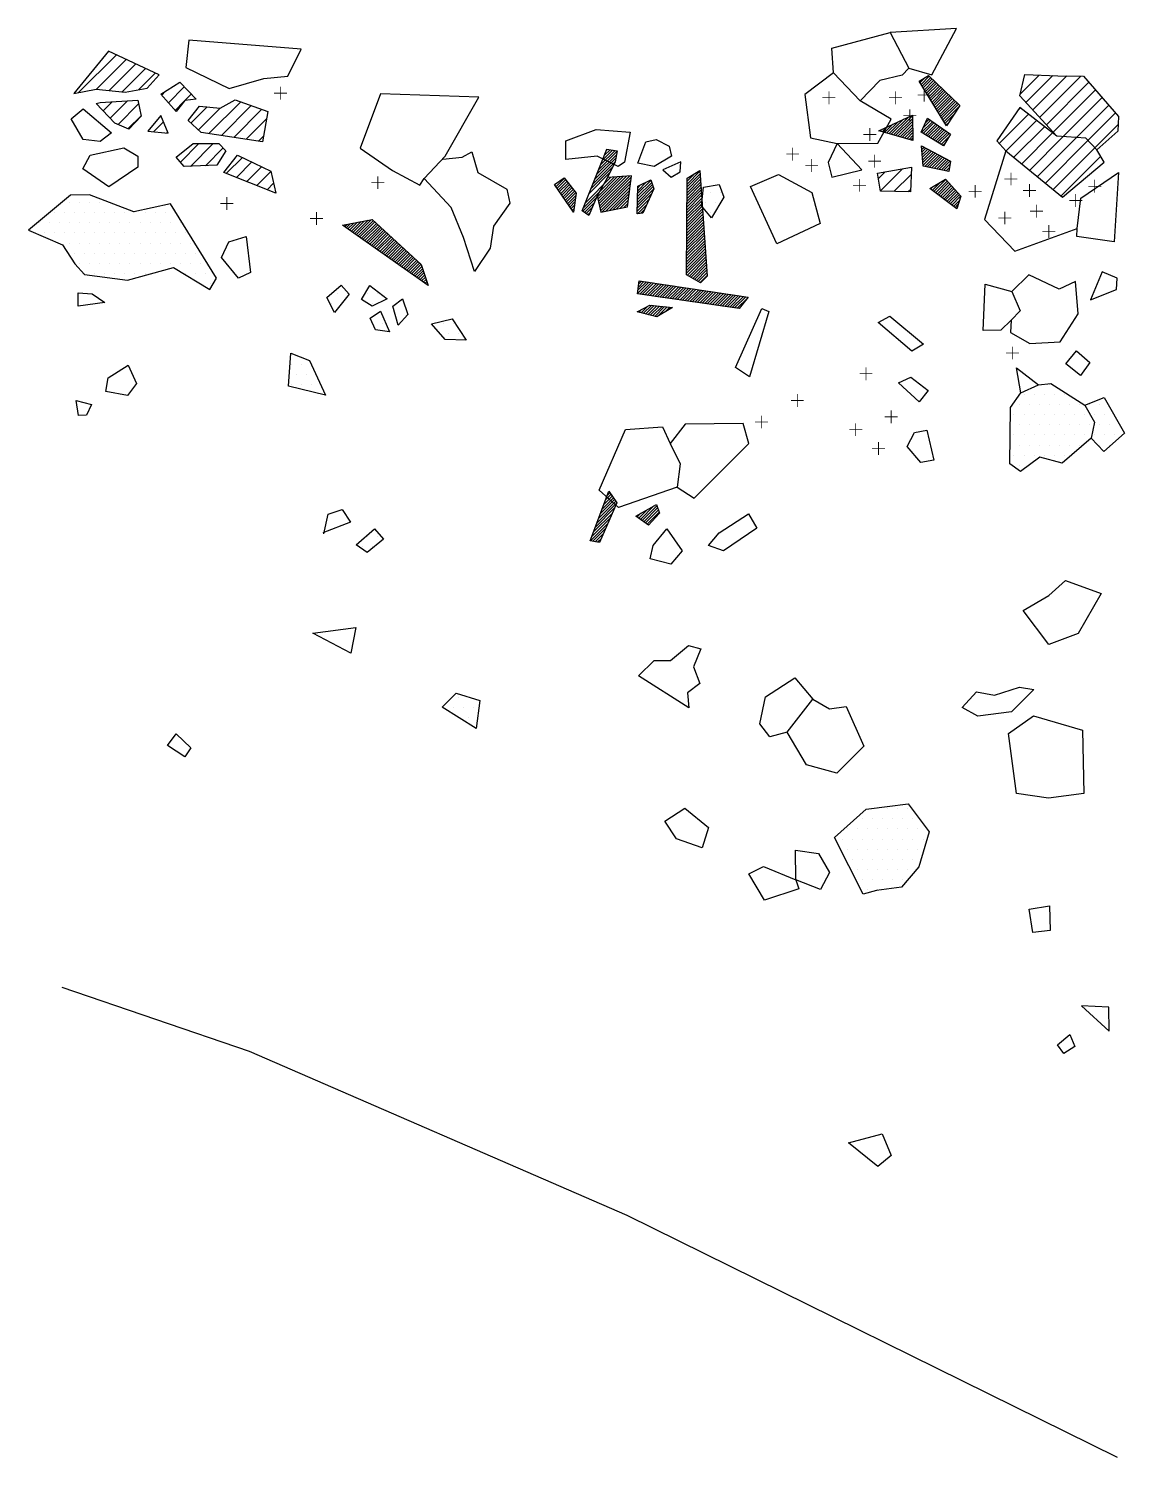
# Model space of a CAD drawing. Header units: metres. Extents: x -3.35 to -1.99, y -18.68 to -16.91.
import ezdxf

# ---------------------------------------------------------------- set-up
doc = ezdxf.new("R2010")
doc.units = ezdxf.units.M
doc.header["$LTSCALE"] = 25
doc.header["$MEASUREMENT"] = 0
doc.layers.get('0').update_dxf_attribs({"linetype": 'CONTINUOUS'})
for name, color, linetype in [('BEFUND', 1, 'CONTINUOUS'), ('FEUER', 1, 'CONTINUOUS'), ('KNOCHEN', 2, 'CONTINUOUS'), ('KNOCHENSCHRAFF', 2, 'CONTINUOUS'), ('STEINE', 4, 'CONTINUOUS'), ('STEINESCHRAFF', 4, 'CONTINUOUS')]:
    doc.layers.add(name, color=color, linetype=linetype)

# ---------------------------------------------------------------- blocks, each defined once
blk = doc.blocks.new('*X1')
at = {"color": 0}
for p, q in [((-224.76, -1697.66), (-224.13, -1697.03)), ((-224.62, -1697.88), (-223.6, -1696.86)), ((-224.48, -1698.1), (-223.42, -1697.03)), ((-224.35, -1698.31), (-223.24, -1697.2)), ((-224.21, -1698.53), (-223.06, -1697.38)), ((-224.08, -1698.75), (-222.88, -1697.55)), ((-223.94, -1698.97), (-222.7, -1697.72)), ((-223.81, -1699.18), (-222.52, -1697.9)), ((-223.67, -1699.4), (-222.34, -1698.07)), ((-223.54, -1699.62), (-222.16, -1698.24)), ((-223.4, -1699.84), (-221.98, -1698.42)), ((-223.26, -1700.06), (-221.8, -1698.59)), ((-223.13, -1700.27), (-221.62, -1698.76)), ((-222.99, -1700.49), (-221.43, -1698.93)), ((-222.86, -1700.71), (-221.25, -1699.11)), ((-222.72, -1700.93), (-221.07, -1699.28)), ((-222.59, -1701.15), (-220.89, -1699.45)), ((-222.45, -1701.36), (-220.71, -1699.63)), ((-222.31, -1701.58), (-220.53, -1699.8)), ((-222.18, -1701.8), (-220.35, -1699.97)), ((-222.04, -1702.02), (-220.17, -1700.15)), ((-221.91, -1702.24), (-219.99, -1700.32)), ((-221.77, -1702.45), (-219.87, -1700.55)), ((-228.86, -1703.88), (-227.47, -1702.49)), ((-228.58, -1703.96), (-226.81, -1702.18)), ((-228.31, -1704.04), (-226.14, -1701.88)), ((-228.03, -1704.12), (-225.67, -1701.76)), ((-227.76, -1704.2), (-225.67, -1702.11)), ((-227.48, -1704.28), (-225.66, -1702.45)), ((-224.56, -1703.82), (-223.22, -1702.49)), ((-224.38, -1703.3), (-223.43, -1702.35)), ((-224.11, -1702.67), (-223.64, -1702.2)), ((-221.64, -1702.67), (-220.53, -1701.56)), ((-221.5, -1702.89), (-221.19, -1702.58)), ((-229.68, -1703.65), (-229.45, -1703.41)), ((-229.41, -1703.72), (-228.79, -1703.11)), ((-229.13, -1703.8), (-228.13, -1702.8)), ((-227.21, -1704.36), (-225.65, -1702.8)), ((-226.94, -1704.43), (-225.65, -1703.15)), ((-226.66, -1704.51), (-225.64, -1703.5)), ((-226.39, -1704.59), (-225.64, -1703.84)), ((-226.11, -1704.67), (-225.63, -1704.19)), ((-224.34, -1703.96), (-223.02, -1702.64)), ((-224.12, -1704.09), (-222.81, -1702.78)), ((-223.9, -1704.22), (-222.6, -1702.93)), ((-223.68, -1704.36), (-222.39, -1703.07)), ((-223.46, -1704.49), (-222.18, -1703.22)), ((-223.24, -1704.63), (-221.97, -1703.36)), ((-223.02, -1704.76), (-221.76, -1703.51)), ((-222.8, -1704.89), (-221.55, -1703.65)), ((-222.58, -1705.03), (-221.35, -1703.8)), ((-222.36, -1705.16), (-221.14, -1703.94)), ((-222.14, -1705.3), (-221.14, -1704.3)), ((-264.26, -1707.82), (-262.48, -1706.04)), ((-264.02, -1707.23), (-262.79, -1705.99)), ((-263.79, -1706.64), (-263.09, -1705.95)), ((-263.55, -1706.05), (-263.4, -1705.9)), ((-225.84, -1704.75), (-225.62, -1704.54)), ((-224.54, -1705.58), (-224.48, -1705.51)), ((-224.51, -1705.9), (-224.25, -1705.63)), ((-224.49, -1706.23), (-224.01, -1705.76)), ((-224.46, -1706.56), (-223.78, -1705.88)), ((-224.43, -1706.88), (-223.55, -1706)), ((-221.92, -1705.43), (-221.68, -1705.19)), ((-265.19, -1710.17), (-262.46, -1707.44)), ((-264.96, -1709.58), (-262.38, -1707)), ((-264.73, -1708.99), (-262.3, -1706.57)), ((-264.49, -1708.4), (-262.22, -1706.14)), ((-224.41, -1707.21), (-223.32, -1706.12)), ((-224.38, -1707.53), (-223.09, -1706.24)), ((-224.35, -1707.86), (-222.86, -1706.37)), ((-224.15, -1708.01), (-222.62, -1706.49)), ((-223.85, -1708.07), (-222.39, -1706.61)), ((-223.56, -1708.13), (-222.16, -1706.73)), ((-223.27, -1708.19), (-221.93, -1706.85)), ((-222.97, -1708.25), (-221.7, -1706.98)), ((-222.68, -1708.31), (-221.47, -1707.1)), ((-222.39, -1708.37), (-221.23, -1707.22)), ((-222.1, -1708.44), (-221, -1707.34)), ((-221.8, -1708.5), (-221.04, -1707.74)), ((-269.78, -1710.51), (-268.75, -1709.48)), ((-266.36, -1713.1), (-262.6, -1709.34)), ((-266.13, -1712.52), (-262.98, -1709.36)), ((-265.66, -1711.34), (-263.15, -1708.83)), ((-265.43, -1710.75), (-262.8, -1708.12)), ((-264.67, -1711.77), (-262.22, -1709.31)), ((-264.61, -1712.05), (-261.84, -1709.29)), ((-264.54, -1712.34), (-261.46, -1709.26)), ((-264.48, -1712.63), (-261.08, -1709.23)), ((-264.41, -1712.92), (-260.7, -1709.21)), ((-264.35, -1713.21), (-260.44, -1709.31)), ((-263.52, -1709.56), (-263.36, -1709.39)), ((-253.57, -1710.91), (-251.93, -1709.28)), ((-253.57, -1711.27), (-251.91, -1709.61)), ((-253.56, -1710.2), (-251.97, -1708.61)), ((-253.56, -1709.85), (-252.62, -1708.91)), ((-253.56, -1710.56), (-251.95, -1708.94)), ((-253.56, -1709.49), (-253.54, -1709.47)), ((-223.03, -1711.14), (-221.54, -1709.65)), ((-221.51, -1708.56), (-221.11, -1708.16)), ((-221.22, -1708.62), (-221.18, -1708.58)), ((-269.92, -1710.3), (-269.77, -1710.15)), ((-269.64, -1710.72), (-268.6, -1709.68)), ((-269.49, -1710.93), (-268.44, -1709.88)), ((-269.35, -1711.14), (-268.29, -1710.08)), ((-269.2, -1711.35), (-268.13, -1710.27)), ((-269.06, -1711.56), (-267.97, -1710.47)), ((-268.91, -1711.77), (-267.82, -1710.67)), ((-268.77, -1711.98), (-267.66, -1710.87)), ((-268.63, -1712.19), (-267.51, -1711.07)), ((-268.48, -1712.39), (-267.35, -1711.26)), ((-264.28, -1713.5), (-260.5, -1709.71)), ((-264.07, -1713.64), (-260.55, -1710.12)), ((-263.63, -1713.55), (-260.61, -1710.53)), ((-263.18, -1713.46), (-260.66, -1710.94)), ((-262.74, -1713.37), (-260.71, -1711.34)), ((-259.74, -1713.2), (-257.95, -1711.41)), ((-259.73, -1712.84), (-257.69, -1710.79)), ((-259.72, -1712.47), (-257.77, -1710.52)), ((-259.71, -1712.11), (-257.86, -1710.25)), ((-259.7, -1711.74), (-257.94, -1709.99)), ((-259.69, -1711.38), (-258.03, -1709.72)), ((-259.68, -1711.02), (-258.64, -1709.98)), ((-259.67, -1710.65), (-259.31, -1710.29)), ((-253.58, -1712.34), (-251.84, -1710.6)), ((-253.58, -1712.69), (-251.82, -1710.93)), ((-253.58, -1713.05), (-251.79, -1711.26)), ((-253.57, -1711.63), (-251.88, -1709.94)), ((-253.57, -1711.98), (-251.86, -1710.27)), ((-223.43, -1710.83), (-223.12, -1710.52)), ((-223.23, -1710.99), (-222.22, -1709.98)), ((-222.83, -1711.29), (-221.37, -1709.83)), ((-222.63, -1711.44), (-221.21, -1710.02)), ((-222.43, -1711.59), (-221.04, -1710.2)), ((-222.22, -1711.74), (-220.87, -1710.39)), ((-222.02, -1711.9), (-220.7, -1710.58)), ((-221.82, -1712.05), (-220.53, -1710.76)), ((-221.62, -1712.2), (-220.37, -1710.95)), ((-221.42, -1712.35), (-220.2, -1711.13)), ((-221.21, -1712.5), (-220.03, -1711.32)), ((-268.34, -1712.6), (-267.33, -1711.6)), ((-268.19, -1712.81), (-267.38, -1712)), ((-268.05, -1713.02), (-267.44, -1712.41)), ((-267.91, -1713.23), (-267.49, -1712.81)), ((-266.47, -1713.56), (-264.81, -1711.91)), ((-266.26, -1713.71), (-265.06, -1712.51)), ((-266.05, -1713.85), (-265.32, -1713.12)), ((-262.3, -1713.28), (-260.77, -1711.75)), ((-261.86, -1713.19), (-260.82, -1712.16)), ((-261.41, -1713.1), (-260.87, -1712.56)), ((-260.97, -1713.01), (-260.93, -1712.97)), ((-259.75, -1713.56), (-258.25, -1712.06)), ((-259.7, -1713.87), (-258.54, -1712.71)), ((-253.59, -1713.76), (-251.75, -1711.93)), ((-253.59, -1714.12), (-251.73, -1712.26)), ((-253.59, -1714.48), (-251.71, -1712.59)), ((-253.59, -1714.83), (-251.68, -1712.92)), ((-253.58, -1713.41), (-251.77, -1711.59)), ((-221.01, -1712.65), (-219.86, -1711.5)), ((-220.81, -1712.81), (-219.72, -1711.71)), ((-220.61, -1712.96), (-219.88, -1712.23)), ((-220.41, -1713.11), (-220.05, -1712.75)), ((-295.33, -1715.91), (-294.35, -1714.93)), ((-295.12, -1716.05), (-293.91, -1714.85)), ((-294.92, -1716.2), (-293.47, -1714.76)), ((-294.71, -1716.35), (-293.04, -1714.67)), ((-294.5, -1716.49), (-292.6, -1714.59)), ((-294.29, -1716.64), (-292.38, -1714.72)), ((-294.09, -1716.79), (-292.19, -1714.89)), ((-267.76, -1713.44), (-267.54, -1713.22)), ((-267.62, -1713.65), (-267.59, -1713.63)), ((-265.84, -1714), (-265.57, -1713.72)), ((-259.32, -1713.84), (-258.84, -1713.36)), ((-253.61, -1716.26), (-251.59, -1714.24)), ((-253.61, -1716.61), (-251.57, -1714.57)), ((-253.61, -1716.97), (-251.55, -1714.91)), ((-253.6, -1715.19), (-251.66, -1713.25)), ((-253.6, -1715.54), (-251.64, -1713.58)), ((-253.6, -1715.9), (-251.62, -1713.91)), ((-296.16, -1715.32), (-296.11, -1715.28)), ((-295.95, -1715.47), (-295.67, -1715.19)), ((-295.75, -1715.62), (-295.23, -1715.1)), ((-295.54, -1715.76), (-294.79, -1715.02)), ((-293.88, -1716.93), (-292.01, -1715.06)), ((-293.67, -1717.08), (-291.83, -1715.23)), ((-293.46, -1717.22), (-291.64, -1715.4)), ((-293.26, -1717.37), (-291.46, -1715.57)), ((-293.05, -1717.52), (-291.28, -1715.74)), ((-292.84, -1717.66), (-291.09, -1715.91)), ((-292.63, -1717.81), (-290.91, -1716.08)), ((-292.43, -1717.95), (-290.72, -1716.25)), ((-292.22, -1718.1), (-290.54, -1716.42)), ((-292.01, -1718.25), (-290.36, -1716.59)), ((-253.62, -1717.68), (-251.5, -1715.57)), ((-253.62, -1718.04), (-251.48, -1715.9)), ((-253.62, -1718.39), (-251.46, -1716.23)), ((-253.62, -1718.75), (-251.44, -1716.56)), ((-253.61, -1717.32), (-251.53, -1715.24)), ((-291.81, -1718.39), (-290.17, -1716.76)), ((-291.6, -1718.54), (-289.99, -1716.93)), ((-291.39, -1718.69), (-289.8, -1717.1)), ((-291.18, -1718.83), (-289.62, -1717.27)), ((-290.98, -1718.98), (-289.44, -1717.44)), ((-290.77, -1719.12), (-289.25, -1717.61)), ((-290.56, -1719.27), (-289.07, -1717.78)), ((-290.35, -1719.42), (-288.88, -1717.95)), ((-290.15, -1719.56), (-288.7, -1718.12)), ((-289.94, -1719.71), (-288.52, -1718.29)), ((-289.73, -1719.85), (-288.33, -1718.46)), ((-253.64, -1720.53), (-251.33, -1718.22)), ((-253.63, -1719.1), (-251.41, -1716.89)), ((-253.63, -1719.46), (-251.39, -1717.22)), ((-253.63, -1719.82), (-251.37, -1717.56)), ((-253.63, -1720.17), (-251.35, -1717.89)), ((-289.52, -1720), (-288.15, -1718.62)), ((-289.32, -1720.15), (-287.96, -1718.79)), ((-289.11, -1720.29), (-287.78, -1718.96)), ((-288.9, -1720.44), (-287.6, -1719.13)), ((-288.69, -1720.59), (-287.41, -1719.3)), ((-288.49, -1720.73), (-287.23, -1719.47)), ((-288.28, -1720.88), (-287.04, -1719.64)), ((-288.07, -1721.02), (-286.86, -1719.81)), ((-287.86, -1721.17), (-286.68, -1719.98)), ((-287.66, -1721.32), (-286.49, -1720.15)), ((-253.64, -1720.88), (-251.3, -1718.55)), ((-253.64, -1721.24), (-251.28, -1718.88)), ((-253.55, -1721.5), (-251.26, -1719.21)), ((-253.32, -1721.63), (-251.24, -1719.54)), ((-253.09, -1721.75), (-251.21, -1719.87)), ((-252.86, -1721.88), (-251.19, -1720.21)), ((-287.45, -1721.46), (-286.39, -1720.41)), ((-287.24, -1721.61), (-286.31, -1720.67)), ((-287.03, -1721.75), (-286.22, -1720.94)), ((-286.83, -1721.9), (-286.13, -1721.2)), ((-286.62, -1722.05), (-286.04, -1721.47)), ((-286.41, -1722.19), (-285.95, -1721.73)), ((-286.21, -1722.34), (-285.86, -1722)), ((-252.64, -1722.01), (-251.17, -1720.54)), ((-252.41, -1722.13), (-251.15, -1720.87)), ((-252.18, -1722.26), (-251.12, -1721.2)), ((-251.96, -1722.38), (-251.1, -1721.53)), ((-286, -1722.49), (-285.77, -1722.26)), ((-285.79, -1722.63), (-285.68, -1722.53)), ((-259.69, -1723.76), (-258.28, -1722.35)), ((-259.64, -1723.35), (-258.59, -1722.3)), ((-259.59, -1722.95), (-258.9, -1722.26)), ((-259.54, -1722.55), (-259.21, -1722.21)), ((-259.42, -1723.84), (-257.98, -1722.39)), ((-259.11, -1723.88), (-257.67, -1722.44)), ((-258.8, -1723.92), (-257.36, -1722.49)), ((-258.49, -1723.97), (-257.05, -1722.53)), ((-258.18, -1724.01), (-256.74, -1722.58)), ((-257.87, -1724.06), (-256.44, -1722.62)), ((-257.56, -1724.1), (-256.13, -1722.67)), ((-257.25, -1724.15), (-255.82, -1722.72)), ((-256.95, -1724.19), (-255.51, -1722.76)), ((-256.64, -1724.24), (-255.21, -1722.81)), ((-256.33, -1724.28), (-254.9, -1722.85)), ((-256.02, -1724.33), (-254.59, -1722.9)), ((-255.71, -1724.37), (-254.28, -1722.95)), ((-255.4, -1724.42), (-253.98, -1722.99)), ((-255.09, -1724.46), (-253.67, -1723.04)), ((-254.78, -1724.5), (-253.36, -1723.08)), ((-254.47, -1724.55), (-253.05, -1723.13)), ((-254.16, -1724.59), (-252.75, -1723.18)), ((-253.86, -1724.64), (-252.44, -1723.22)), ((-253.55, -1724.68), (-252.13, -1723.27)), ((-253.24, -1724.73), (-251.82, -1723.31)), ((-252.93, -1724.77), (-251.52, -1723.36)), ((-252.62, -1724.82), (-251.21, -1723.41)), ((-252.31, -1724.86), (-250.9, -1723.45)), ((-252, -1724.91), (-250.59, -1723.5)), ((-251.69, -1724.95), (-250.29, -1723.54)), ((-251.38, -1724.99), (-249.98, -1723.59)), ((-251.08, -1725.04), (-249.67, -1723.64)), ((-250.77, -1725.08), (-249.36, -1723.68)), ((-250.46, -1725.13), (-249.06, -1723.73)), ((-250.15, -1725.17), (-248.75, -1723.77)), ((-259.26, -1726.15), (-258.41, -1725.3)), ((-258.98, -1726.23), (-257.94, -1725.19)), ((-258.7, -1726.3), (-257.63, -1725.23)), ((-258.41, -1726.37), (-257.31, -1725.26)), ((-258.13, -1726.44), (-256.99, -1725.29)), ((-257.85, -1726.51), (-256.67, -1725.33)), ((-257.56, -1726.58), (-256.35, -1725.36)), ((-257.23, -1726.6), (-256.03, -1725.4)), ((-256.33, -1726.06), (-255.71, -1725.43)), ((-255.43, -1725.51), (-255.39, -1725.47)), ((-249.84, -1725.22), (-248.44, -1723.82)), ((-249.53, -1725.26), (-248.13, -1723.87)), ((-249.22, -1725.31), (-247.83, -1723.91)), ((-248.91, -1725.35), (-247.52, -1723.96)), ((-248.6, -1725.4), (-247.21, -1724)), ((-248.29, -1725.44), (-246.9, -1724.05)), ((-247.99, -1725.49), (-246.6, -1724.1)), ((-247.68, -1725.53), (-246.29, -1724.14)), ((-247.37, -1725.57), (-246.1, -1724.31)), ((-259.54, -1726.08), (-259.19, -1725.73)), ((-263.42, -1748.7), (-263.1, -1748.38)), ((-264.93, -1752.68), (-262.53, -1750.28)), ((-264.71, -1752.11), (-262.26, -1749.66)), ((-264.5, -1751.54), (-262.4, -1749.44)), ((-264.28, -1750.98), (-262.54, -1749.23)), ((-264.07, -1750.41), (-262.68, -1749.02)), ((-263.85, -1749.84), (-262.82, -1748.8)), ((-263.64, -1749.27), (-262.96, -1748.59)), ((-259.34, -1751.69), (-257.68, -1750.02)), ((-259.13, -1751.83), (-257.31, -1750.01)), ((-258.92, -1751.98), (-257.21, -1750.27)), ((-265.36, -1753.82), (-263.08, -1751.54)), ((-265.15, -1753.25), (-262.8, -1750.91)), ((-259.75, -1751.39), (-259.29, -1750.93)), ((-259.55, -1751.54), (-258.48, -1750.48)), ((-258.72, -1752.13), (-257.11, -1750.52)), ((-258.51, -1752.27), (-257.02, -1750.78)), ((-265.53, -1754.35), (-263.35, -1752.16)), ((-265.23, -1754.4), (-263.62, -1752.79)), ((-264.93, -1754.45), (-263.9, -1753.42)), ((-264.63, -1754.5), (-264.17, -1754.04))]:
    blk.add_line(p, q, dxfattribs=at)
blk = doc.blocks.new('*X2')
at = {"color": 0}
for p, q in [((-328.86, -1698.88), (-324.18, -1694.2)), ((-326.65, -1698.44), (-322.98, -1694.77)), ((-325.06, -1698.62), (-321.78, -1695.33)), ((-323.47, -1698.8), (-320.58, -1695.9)), ((-321.44, -1698.53), (-319.37, -1696.46)), ((-318.57, -1699.2), (-318.1, -1698.72)), ((-317.74, -1700.14), (-315.78, -1698.17)), ((-325.81, -1701.13), (-324.69, -1700.02)), ((-324.95, -1702.04), (-322.8, -1699.89)), ((-323.97, -1702.83), (-321.42, -1700.28)), ((-316.92, -1701.08), (-315.84, -1700)), ((-315.68, -1699.84), (-314.91, -1699.07)), ((-314.96, -1702.66), (-312.95, -1700.65)), ((-314.03, -1703.5), (-311.34, -1700.81)), ((-312.73, -1703.96), (-308.79, -1700.02)), ((-311.19, -1704.19), (-307.48, -1700.48)), ((-322.75, -1703.37), (-321.12, -1701.75)), ((-319.58, -1703.74), (-318.34, -1702.51)), ((-309.66, -1704.43), (-306.18, -1700.95)), ((-308.13, -1704.66), (-305.6, -1702.13)), ((-317.97, -1703.9), (-317.82, -1703.75)), ((-306.59, -1704.9), (-305.97, -1704.27)), ((-316.26, -1707.5), (-313.96, -1705.19)), ((-315.01, -1708.01), (-312.19, -1705.19)), ((-313.17, -1707.94), (-310.97, -1705.73)), ((-310.57, -1708.87), (-308.59, -1706.9)), ((-309.31, -1709.38), (-307.4, -1707.47)), ((-308.05, -1709.89), (-306.2, -1708.04)), ((-306.79, -1710.39), (-305.05, -1708.66)), ((-229.88, -1709.51), (-229.06, -1708.68)), ((-229.64, -1711.03), (-226.92, -1708.31)), ((-227.97, -1711.12), (-225.85, -1709)), ((-305.53, -1710.9), (-304.73, -1710.1)), ((-226.24, -1711.17), (-225.9, -1710.83))]:
    blk.add_line(p, q, dxfattribs=at)
blk = doc.blocks.new('*X3')
at = {"color": 0}
for p, q in [((-212.33, -1699.02), (-210.02, -1696.71)), ((-211.8, -1696.73), (-211.73, -1696.65)), ((-211.65, -1700.11), (-208.32, -1696.78)), ((-210.8, -1701.03), (-206.59, -1696.81)), ((-209.95, -1701.95), (-204.84, -1696.84)), ((-209.11, -1702.87), (-203.84, -1697.61)), ((-208.26, -1703.79), (-203.02, -1698.55)), ((-212.67, -1701.13), (-212.32, -1700.78)), ((-207.04, -1704.33), (-202.2, -1699.5)), ((-205.38, -1704.45), (-201.38, -1700.44)), ((-214.94, -1705.17), (-211.32, -1701.55)), ((-214.09, -1706.09), (-210.33, -1702.32)), ((-203.97, -1704.81), (-200.55, -1701.39)), ((-213.12, -1706.89), (-209.33, -1703.1)), ((-212.15, -1707.68), (-208.34, -1703.87)), ((-211.18, -1708.48), (-207.04, -1704.33)), ((-203.1, -1705.71), (-200.23, -1702.83)), ((-210.21, -1709.28), (-205.38, -1704.45)), ((-209.24, -1710.08), (-203.97, -1704.81)), ((-208.27, -1710.87), (-203.1, -1705.71)), ((-207.3, -1711.67), (-202.38, -1706.75))]:
    blk.add_line(p, q, dxfattribs=at)
blk = doc.blocks.new('LB')
at = {"layer": 'FEUER', "const_width": 0.1}
for points in [[(0, 0), (0, -1.6)], [(-0.8, -0.8), (0.8, -0.8)]]:
    blk.add_lwpolyline(points, dxfattribs=at)
blk = doc.blocks.new('*X5')
at = {"color": 0}
for p, q in [((-250.625, -1711.25), (-250.625, -1711.25)), ((-249.375, -1711.25), (-249.375, -1711.25)), ((-330, -1712.5), (-330, -1712.5)), ((-328.75, -1712.5), (-328.75, -1712.5)), ((-327.5, -1712.5), (-327.5, -1712.5)), ((-326.25, -1712.5), (-326.25, -1712.5)), ((-325, -1712.5), (-325, -1712.5)), ((-251.25, -1712.5), (-251.25, -1712.5)), ((-250, -1712.5), (-250, -1712.5)), ((-331.875, -1713.75), (-331.875, -1713.75)), ((-330.625, -1713.75), (-330.625, -1713.75)), ((-329.375, -1713.75), (-329.375, -1713.75)), ((-328.125, -1713.75), (-328.125, -1713.75)), ((-326.875, -1713.75), (-326.875, -1713.75)), ((-325.625, -1713.75), (-325.625, -1713.75)), ((-324.375, -1713.75), (-324.375, -1713.75)), ((-323.125, -1713.75), (-323.125, -1713.75)), ((-321.875, -1713.75), (-321.875, -1713.75)), ((-320.625, -1713.75), (-320.625, -1713.75)), ((-319.375, -1713.75), (-319.375, -1713.75)), ((-318.125, -1713.75), (-318.125, -1713.75)), ((-316.875, -1713.75), (-316.875, -1713.75)), ((-250.625, -1713.75), (-250.625, -1713.75)), ((-333.75, -1715), (-333.75, -1715)), ((-333.125, -1716.25), (-333.125, -1716.25)), ((-332.5, -1715), (-332.5, -1715)), ((-331.875, -1716.25), (-331.875, -1716.25)), ((-331.25, -1715), (-331.25, -1715)), ((-330.625, -1716.25), (-330.625, -1716.25)), ((-330, -1715), (-330, -1715)), ((-329.375, -1716.25), (-329.375, -1716.25)), ((-328.75, -1715), (-328.75, -1715)), ((-328.125, -1716.25), (-328.125, -1716.25)), ((-327.5, -1715), (-327.5, -1715)), ((-326.875, -1716.25), (-326.875, -1716.25)), ((-326.25, -1715), (-326.25, -1715)), ((-325.625, -1716.25), (-325.625, -1716.25)), ((-325, -1715), (-325, -1715)), ((-324.375, -1716.25), (-324.375, -1716.25)), ((-323.75, -1715), (-323.75, -1715)), ((-323.125, -1716.25), (-323.125, -1716.25)), ((-322.5, -1715), (-322.5, -1715)), ((-321.875, -1716.25), (-321.875, -1716.25)), ((-321.25, -1715), (-321.25, -1715)), ((-320.625, -1716.25), (-320.625, -1716.25)), ((-320, -1715), (-320, -1715)), ((-319.375, -1716.25), (-319.375, -1716.25)), ((-318.75, -1715), (-318.75, -1715)), ((-318.125, -1716.25), (-318.125, -1716.25)), ((-317.5, -1715), (-317.5, -1715)), ((-316.875, -1716.25), (-316.875, -1716.25)), ((-316.25, -1715), (-316.25, -1715)), ((-315.625, -1716.25), (-315.625, -1716.25)), ((-331.25, -1717.5), (-331.25, -1717.5)), ((-330, -1717.5), (-330, -1717.5)), ((-328.75, -1717.5), (-328.75, -1717.5)), ((-327.5, -1717.5), (-327.5, -1717.5)), ((-326.25, -1717.5), (-326.25, -1717.5)), ((-325, -1717.5), (-325, -1717.5)), ((-323.75, -1717.5), (-323.75, -1717.5)), ((-322.5, -1717.5), (-322.5, -1717.5)), ((-321.25, -1717.5), (-321.25, -1717.5)), ((-320, -1717.5), (-320, -1717.5)), ((-318.75, -1717.5), (-318.75, -1717.5)), ((-317.5, -1717.5), (-317.5, -1717.5)), ((-316.25, -1717.5), (-316.25, -1717.5)), ((-315, -1717.5), (-315, -1717.5)), ((-329.375, -1718.75), (-329.375, -1718.75)), ((-328.75, -1720), (-328.75, -1720)), ((-328.125, -1718.75), (-328.125, -1718.75)), ((-327.5, -1720), (-327.5, -1720)), ((-326.875, -1718.75), (-326.875, -1718.75)), ((-326.25, -1720), (-326.25, -1720)), ((-325.625, -1718.75), (-325.625, -1718.75)), ((-325, -1720), (-325, -1720)), ((-324.375, -1718.75), (-324.375, -1718.75)), ((-323.75, -1720), (-323.75, -1720)), ((-323.125, -1718.75), (-323.125, -1718.75)), ((-322.5, -1720), (-322.5, -1720)), ((-321.875, -1718.75), (-321.875, -1718.75)), ((-321.25, -1720), (-321.25, -1720)), ((-320.625, -1718.75), (-320.625, -1718.75)), ((-320, -1720), (-320, -1720)), ((-319.375, -1718.75), (-319.375, -1718.75)), ((-318.75, -1720), (-318.75, -1720)), ((-318.125, -1718.75), (-318.125, -1718.75)), ((-317.5, -1720), (-317.5, -1720)), ((-316.875, -1718.75), (-316.875, -1718.75)), ((-316.25, -1720), (-316.25, -1720)), ((-315.625, -1718.75), (-315.625, -1718.75)), ((-315, -1720), (-315, -1720)), ((-314.375, -1718.75), (-314.375, -1718.75)), ((-313.75, -1720), (-313.75, -1720)), ((-328.125, -1721.25), (-328.125, -1721.25)), ((-326.875, -1721.25), (-326.875, -1721.25)), ((-325.625, -1721.25), (-325.625, -1721.25)), ((-324.375, -1721.25), (-324.375, -1721.25)), ((-323.125, -1721.25), (-323.125, -1721.25)), ((-321.875, -1721.25), (-321.875, -1721.25)), ((-320.625, -1721.25), (-320.625, -1721.25)), ((-315.625, -1721.25), (-315.625, -1721.25)), ((-314.375, -1721.25), (-314.375, -1721.25)), ((-313.125, -1721.25), (-313.125, -1721.25)), ((-313.75, -1722.5), (-313.75, -1722.5)), ((-312.5, -1722.5), (-312.5, -1722.5)), ((-296.875, -1723.75), (-296.875, -1723.75)), ((-295.625, -1723.75), (-295.625, -1723.75)), ((-293.125, -1723.75), (-293.125, -1723.75)), ((-291.875, -1723.75), (-291.875, -1723.75)), ((-297.5, -1725), (-297.5, -1725)), ((-292.5, -1725), (-292.5, -1725)), ((-291.875, -1726.25), (-291.875, -1726.25)), ((-291.25, -1727.5), (-291.25, -1727.5)), ((-285, -1727.5), (-285, -1727.5)), ((-283.75, -1727.5), (-283.75, -1727.5)), ((-283.125, -1728.75), (-283.125, -1728.75)), ((-282.5, -1727.5), (-282.5, -1727.5)), ((-281.875, -1728.75), (-281.875, -1728.75)), ((-302.5, -1732.5), (-302.5, -1732.5)), ((-301.25, -1732.5), (-301.25, -1732.5)), ((-301.875, -1733.75), (-301.875, -1733.75)), ((-300.625, -1733.75), (-300.625, -1733.75)), ((-302.5, -1735), (-302.5, -1735)), ((-301.25, -1735), (-301.25, -1735)), ((-300, -1735), (-300, -1735)), ((-208.75, -1735), (-208.75, -1735)), ((-212.5, -1737.5), (-212.5, -1737.5)), ((-211.875, -1736.25), (-211.875, -1736.25)), ((-211.25, -1737.5), (-211.25, -1737.5)), ((-210.625, -1736.25), (-210.625, -1736.25)), ((-210, -1737.5), (-210, -1737.5)), ((-209.375, -1736.25), (-209.375, -1736.25)), ((-208.75, -1737.5), (-208.75, -1737.5)), ((-208.125, -1736.25), (-208.125, -1736.25)), ((-207.5, -1737.5), (-207.5, -1737.5)), ((-206.875, -1736.25), (-206.875, -1736.25)), ((-206.25, -1737.5), (-206.25, -1737.5)), ((-205, -1737.5), (-205, -1737.5)), ((-203.75, -1737.5), (-203.75, -1737.5)), ((-202.5, -1737.5), (-202.5, -1737.5)), ((-213.125, -1738.75), (-213.125, -1738.75)), ((-211.875, -1738.75), (-211.875, -1738.75)), ((-210.625, -1738.75), (-210.625, -1738.75)), ((-209.375, -1738.75), (-209.375, -1738.75)), ((-208.125, -1738.75), (-208.125, -1738.75)), ((-206.875, -1738.75), (-206.875, -1738.75)), ((-205.625, -1738.75), (-205.625, -1738.75)), ((-204.375, -1738.75), (-204.375, -1738.75)), ((-203.125, -1738.75), (-203.125, -1738.75)), ((-201.875, -1738.75), (-201.875, -1738.75)), ((-213.125, -1741.25), (-213.125, -1741.25)), ((-212.5, -1740), (-212.5, -1740)), ((-211.875, -1741.25), (-211.875, -1741.25)), ((-211.25, -1740), (-211.25, -1740)), ((-210.625, -1741.25), (-210.625, -1741.25)), ((-210, -1740), (-210, -1740)), ((-209.375, -1741.25), (-209.375, -1741.25)), ((-208.75, -1740), (-208.75, -1740)), ((-208.125, -1741.25), (-208.125, -1741.25)), ((-207.5, -1740), (-207.5, -1740)), ((-206.875, -1741.25), (-206.875, -1741.25)), ((-206.25, -1740), (-206.25, -1740)), ((-205.625, -1741.25), (-205.625, -1741.25)), ((-205, -1740), (-205, -1740)), ((-204.375, -1741.25), (-204.375, -1741.25)), ((-203.75, -1740), (-203.75, -1740)), ((-203.125, -1741.25), (-203.125, -1741.25)), ((-202.5, -1740), (-202.5, -1740)), ((-201.875, -1741.25), (-201.875, -1741.25)), ((-201.25, -1740), (-201.25, -1740)), ((-200.625, -1741.25), (-200.625, -1741.25)), ((-212.5, -1742.5), (-212.5, -1742.5)), ((-211.25, -1742.5), (-211.25, -1742.5)), ((-210, -1742.5), (-210, -1742.5)), ((-208.75, -1742.5), (-208.75, -1742.5)), ((-207.5, -1742.5), (-207.5, -1742.5)), ((-206.25, -1742.5), (-206.25, -1742.5)), ((-205, -1742.5), (-205, -1742.5)), ((-202.5, -1742.5), (-202.5, -1742.5)), ((-201.25, -1742.5), (-201.25, -1742.5)), ((-213.125, -1743.75), (-213.125, -1743.75)), ((-212.5, -1745), (-212.5, -1745)), ((-211.875, -1743.75), (-211.875, -1743.75)), ((-210.625, -1743.75), (-210.625, -1743.75)), ((-209.375, -1743.75), (-209.375, -1743.75)), ((-208.125, -1743.75), (-208.125, -1743.75)), ((-206.875, -1743.75), (-206.875, -1743.75)), ((-293.125, -1753.75), (-293.125, -1753.75)), ((-291.875, -1753.75), (-291.875, -1753.75)), ((-293.75, -1755), (-293.75, -1755)), ((-292.5, -1755), (-292.5, -1755))]:
    blk.add_line(p, q, dxfattribs=at)
blk = doc.blocks.new('*X6')
at = {"color": 0}
for p, q in [((-282.5, -1775), (-282.5, -1775)), ((-281.875, -1773.75), (-281.875, -1773.75)), ((-281.25, -1775), (-281.25, -1775)), ((-280.625, -1773.75), (-280.625, -1773.75)), ((-280, -1775), (-280, -1775)), ((-280.625, -1776.25), (-280.625, -1776.25)), ((-231.875, -1788.75), (-231.875, -1788.75)), ((-230.625, -1788.75), (-230.625, -1788.75)), ((-230, -1787.5), (-230, -1787.5)), ((-229.375, -1788.75), (-229.375, -1788.75)), ((-228.75, -1787.5), (-228.75, -1787.5)), ((-228.125, -1788.75), (-228.125, -1788.75)), ((-227.5, -1787.5), (-227.5, -1787.5)), ((-226.875, -1788.75), (-226.875, -1788.75)), ((-226.25, -1787.5), (-226.25, -1787.5)), ((-225.625, -1788.75), (-225.625, -1788.75)), ((-233.75, -1790), (-233.75, -1790)), ((-232.5, -1790), (-232.5, -1790)), ((-231.25, -1790), (-231.25, -1790)), ((-230, -1790), (-230, -1790)), ((-228.75, -1790), (-228.75, -1790)), ((-227.5, -1790), (-227.5, -1790)), ((-226.25, -1790), (-226.25, -1790)), ((-225, -1790), (-225, -1790)), ((-234.375, -1791.25), (-234.375, -1791.25)), ((-233.75, -1792.5), (-233.75, -1792.5)), ((-233.125, -1791.25), (-233.125, -1791.25)), ((-232.5, -1792.5), (-232.5, -1792.5)), ((-231.875, -1791.25), (-231.875, -1791.25)), ((-231.25, -1792.5), (-231.25, -1792.5)), ((-230.625, -1791.25), (-230.625, -1791.25)), ((-230, -1792.5), (-230, -1792.5)), ((-229.375, -1791.25), (-229.375, -1791.25)), ((-228.75, -1792.5), (-228.75, -1792.5)), ((-228.125, -1791.25), (-228.125, -1791.25)), ((-227.5, -1792.5), (-227.5, -1792.5)), ((-226.875, -1791.25), (-226.875, -1791.25)), ((-226.25, -1792.5), (-226.25, -1792.5)), ((-225.625, -1791.25), (-225.625, -1791.25)), ((-225, -1792.5), (-225, -1792.5)), ((-224.375, -1791.25), (-224.375, -1791.25)), ((-233.125, -1793.75), (-233.125, -1793.75)), ((-231.875, -1793.75), (-231.875, -1793.75)), ((-230.625, -1793.75), (-230.625, -1793.75)), ((-229.375, -1793.75), (-229.375, -1793.75)), ((-228.125, -1793.75), (-228.125, -1793.75)), ((-226.875, -1793.75), (-226.875, -1793.75)), ((-225.625, -1793.75), (-225.625, -1793.75)), ((-232.5, -1795), (-232.5, -1795)), ((-231.875, -1796.25), (-231.875, -1796.25)), ((-231.25, -1795), (-231.25, -1795)), ((-230.625, -1796.25), (-230.625, -1796.25)), ((-230, -1795), (-230, -1795)), ((-229.375, -1796.25), (-229.375, -1796.25)), ((-228.75, -1795), (-228.75, -1795)), ((-228.125, -1796.25), (-228.125, -1796.25)), ((-227.5, -1795), (-227.5, -1795)), ((-226.875, -1796.25), (-226.875, -1796.25)), ((-226.25, -1795), (-226.25, -1795)), ((-231.25, -1797.5), (-231.25, -1797.5)), ((-230, -1797.5), (-230, -1797.5))]:
    blk.add_line(p, q, dxfattribs=at)

msp = doc.modelspace()

# ---------------------------------------------------------------- linework, layer by layer
at = {"layer": 'BEFUND'}
msp.add_lwpolyline([(-2.003, -18.6776), (-2.6097, -18.3781), (-3.0772, -18.1752), (-3.3089, -18.0961)], dxfattribs=at)
at = {"layer": 'KNOCHEN'}
for points in [[(-2.2145, -17.0298), (-2.2487, -16.9748), (-2.237, -16.9677), (-2.1982, -17.0048), (-2.2145, -17.0298)], [(-2.2985, -17.036), (-2.2567, -17.0166), (-2.2562, -17.0481), (-2.2985, -17.036)], [(-2.246, -17.0379), (-2.2384, -17.0206), (-2.2099, -17.0404), (-2.2185, -17.0547), (-2.246, -17.0379)], [(-2.6343, -17.094), (-2.647, -17.1164), (-2.6572, -17.1408), (-2.6653, -17.1352), (-2.6349, -17.0588), (-2.6221, -17.0609), (-2.6247, -17.0746), (-2.6343, -17.094)], [(-2.2455, -17.0547), (-2.2098, -17.0735), (-2.2119, -17.0863), (-2.2434, -17.0797), (-2.2455, -17.0547)], [(-2.676, -17.1368), (-2.6995, -17.1027), (-2.6878, -17.0945), (-2.673, -17.1133), (-2.676, -17.1368)], [(-2.647, -17.1164), (-2.6424, -17.1367), (-2.6093, -17.1301), (-2.6043, -17.0919), (-2.6343, -17.094)], [(-2.511, -17.2159), (-2.5191, -17.2241), (-2.5364, -17.2145), (-2.5356, -17.0948), (-2.5198, -17.0851), (-2.511, -17.2159)], [(-2.2352, -17.1077), (-2.2159, -17.0959), (-2.1971, -17.1168), (-2.2021, -17.1326), (-2.2352, -17.1077)], [(-2.5976, -17.1387), (-2.5966, -17.1046), (-2.5804, -17.0969), (-2.5768, -17.1081), (-2.5905, -17.1382), (-2.5976, -17.1387)], [(-2.8561, -17.2276), (-2.962, -17.1529), (-2.9254, -17.1458), (-2.8647, -17.2017), (-2.8561, -17.2276)], [(-2.597, -17.238), (-2.5949, -17.2217), (-2.46, -17.2418), (-2.4712, -17.2561), (-2.597, -17.238)], [(-2.5974, -17.2603), (-2.5817, -17.2517), (-2.5537, -17.2547), (-2.573, -17.2664), (-2.5974, -17.2603)], [(-2.6556, -17.5434), (-2.6323, -17.4818), (-2.6226, -17.4966), (-2.6439, -17.5455), (-2.6556, -17.5434)], [(-2.5991, -17.5128), (-2.5737, -17.4985), (-2.5696, -17.5092), (-2.5833, -17.524), (-2.5991, -17.5128)]]:
    msp.add_lwpolyline(points, dxfattribs=at)
at = {"layer": 'STEINE'}
for points in [[(-2.2614, -16.9586), (-2.2695, -16.9672), (-2.297, -16.9739), (-2.3214, -16.9989), (-2.3545, -16.9643), (-2.3566, -16.9337), (-2.2844, -16.9143)], [(-2.2844, -16.9143), (-2.2614, -16.9586), (-2.2329, -16.9667), (-2.2024, -16.9096), (-2.2844, -16.9143)], [(-3.1522, -16.9241), (-3.1557, -16.9577), (-3.1022, -16.9836), (-3.0595, -16.9714), (-3.0295, -16.9683), (-3.0132, -16.9352), (-3.1522, -16.9241)], [(-3.2946, -16.99), (-3.2666, -16.9844), (-3.231, -16.9884), (-3.2035, -16.9833), (-3.1888, -16.967), (-3.2514, -16.9375), (-3.2946, -16.99)], [(-2.3545, -16.9643), (-2.3901, -16.9913), (-2.3829, -17.0447), (-2.3498, -17.0518), (-2.2995, -17.0512), (-2.2832, -17.0217), (-2.3214, -16.9989)], [(-2.078, -17.0428), (-2.1239, -16.993), (-2.1179, -16.9665), (-2.0771, -16.968), (-2.0451, -16.9684), (-2.0017, -17.0183), (-2.0027, -17.0366), (-2.0287, -17.0595)], [(-3.1867, -16.9909), (-3.1633, -16.9761), (-3.1429, -16.9969), (-3.1572, -16.9985), (-3.1679, -17.0122), (-3.1867, -16.9909)], [(-3.262, -17.0012), (-3.2152, -16.998), (-3.2111, -17.0179), (-3.2264, -17.0342), (-3.2437, -17.0266), (-3.2666, -17.0022), (-3.262, -17.0012)], [(-3.1531, -17.0234), (-3.1389, -17.0056), (-3.1134, -17.0081), (-3.0946, -16.9979), (-3.0544, -17.0121), (-3.0609, -17.0497), (-3.1368, -17.0381), (-3.1531, -17.0234)], [(-2.9149, -16.9905), (-2.9403, -17.0577), (-2.9, -17.0852), (-2.8664, -17.1034), (-2.8608, -17.0953), (-2.8349, -17.0673), (-2.7933, -16.9944), (-2.9149, -16.9905)], [(-2.078, -17.0428), (-2.1239, -17.0072), (-2.1524, -17.0485), (-2.1411, -17.0607), (-2.0713, -17.1181), (-2.0195, -17.0748), (-2.0287, -17.0595), (-2.0424, -17.0453), (-2.078, -17.0428)], [(-3.2477, -17.0388), (-3.262, -17.0495), (-3.2828, -17.047), (-3.2976, -17.0211), (-3.2829, -17.0088), (-3.2477, -17.0388)], [(-3.2029, -17.0367), (-3.1775, -17.0392), (-3.1867, -17.0173), (-3.2029, -17.0367)], [(-2.6211, -17.0802), (-2.6471, -17.0675), (-2.6858, -17.0716), (-2.6858, -17.0487), (-2.6481, -17.0344), (-2.6059, -17.0379), (-2.613, -17.0751), (-2.6211, -17.0802)], [(-3.2742, -17.0663), (-3.2324, -17.0571), (-3.2151, -17.0673), (-3.2151, -17.081), (-3.2512, -17.1055), (-3.2833, -17.0831), (-3.2742, -17.0663)], [(-3.1581, -17.0804), (-3.1678, -17.0687), (-3.1469, -17.0519), (-3.1149, -17.0519), (-3.1062, -17.061), (-3.1174, -17.0788), (-3.1581, -17.0804)], [(-2.5763, -17.0801), (-2.5967, -17.0761), (-2.5865, -17.0496), (-2.5738, -17.047), (-2.558, -17.0552), (-2.5549, -17.0674), (-2.5763, -17.0801)], [(-2.3498, -17.0518), (-2.361, -17.0753), (-2.3564, -17.0936), (-2.3193, -17.0844), (-2.3498, -17.0518)], [(-2.1411, -17.0607), (-2.1675, -17.1457), (-2.1303, -17.1849), (-2.0529, -17.1568)], [(-3.1087, -17.0875), (-3.0919, -17.0661), (-3.0507, -17.0859), (-3.0445, -17.1133), (-3.1087, -17.0875)], [(-2.8379, -17.0713), (-2.814, -17.0688), (-2.8018, -17.0621), (-2.7947, -17.0876), (-2.7585, -17.1084), (-2.7549, -17.1257), (-2.7752, -17.1542), (-2.7793, -17.1812), (-2.7986, -17.2102), (-2.8124, -17.168), (-2.8277, -17.1309), (-2.8608, -17.0953)], [(-2.5656, -17.0842), (-2.5554, -17.0933), (-2.5442, -17.0867), (-2.5432, -17.0745), (-2.5656, -17.0842)], [(-2.4226, -17.0901), (-2.3813, -17.1124), (-2.3711, -17.1506), (-2.4245, -17.1761), (-2.4572, -17.1049), (-2.4226, -17.0901)], [(-2.2963, -17.1108), (-2.2999, -17.0884), (-2.2582, -17.0812), (-2.2592, -17.1118), (-2.2963, -17.1108)], [(-2.0071, -17.1735), (-2.0534, -17.167), (-2.0529, -17.1568), (-2.0484, -17.1196), (-2.0021, -17.0875), (-2.0071, -17.1735)], [(-2.5152, -17.106), (-2.4959, -17.1024), (-2.4902, -17.1182), (-2.5055, -17.1437), (-2.5177, -17.1289), (-2.5152, -17.106)], [(-3.1263, -17.2326), (-3.1177, -17.2183), (-3.1748, -17.1263), (-3.2201, -17.1365), (-3.2751, -17.1152), (-3.2985, -17.1157), (-3.3504, -17.1591), (-3.3086, -17.1773), (-3.2933, -17.2007), (-3.2811, -17.2139), (-3.2281, -17.221), (-3.1712, -17.2051), (-3.1263, -17.2326)], [(-3.0907, -17.2183), (-3.1116, -17.1928), (-3.1025, -17.1735), (-3.0811, -17.1668), (-3.076, -17.2116), (-3.0907, -17.2183)], [(-2.1347, -17.2704), (-2.1357, -17.2857), (-2.1118, -17.2994), (-2.0741, -17.2973), (-2.0518, -17.2627), (-2.0549, -17.2224), (-2.0752, -17.2321), (-2.1129, -17.2144), (-2.1338, -17.2348)], [(-2.0035, -17.2183), (-2.0223, -17.2107), (-2.0365, -17.2453), (-2.0045, -17.2326), (-2.0035, -17.2183)], [(-3.2892, -17.2532), (-3.2892, -17.2364), (-3.2719, -17.2379), (-3.2561, -17.2485), (-3.2892, -17.2532)], [(-2.9721, -17.2609), (-2.9813, -17.2425), (-2.9635, -17.2273), (-2.9538, -17.2384), (-2.9721, -17.2609)], [(-2.9385, -17.245), (-2.9283, -17.2277), (-2.9069, -17.244), (-2.9252, -17.2532), (-2.9385, -17.245)], [(-2.1338, -17.2348), (-2.1236, -17.2587), (-2.1347, -17.2704), (-2.1475, -17.2826), (-2.1693, -17.2832), (-2.1669, -17.2257), (-2.1338, -17.2348)], [(-2.8931, -17.2765), (-2.8998, -17.2531), (-2.8876, -17.2439), (-2.881, -17.2633), (-2.8931, -17.2765)], [(-2.9038, -17.2847), (-2.9211, -17.2822), (-2.9278, -17.2679), (-2.9151, -17.2593), (-2.9038, -17.2847)], [(-2.8519, -17.2749), (-2.8265, -17.2688), (-2.8091, -17.2952), (-2.8351, -17.2943), (-2.8519, -17.2749)], [(-2.4757, -17.3289), (-2.4432, -17.2561), (-2.4346, -17.2596), (-2.4584, -17.3406), (-2.4757, -17.3289)], [(-2.2574, -17.3087), (-2.2991, -17.2732), (-2.2849, -17.2655), (-2.2431, -17.3001), (-2.2574, -17.3087)], [(-2.067, -17.3243), (-2.0538, -17.3085), (-2.0375, -17.3227), (-2.0491, -17.339), (-2.067, -17.3243)], [(-3.2549, -17.3585), (-3.2519, -17.3417), (-3.227, -17.3259), (-3.2168, -17.3487), (-3.228, -17.3635), (-3.2549, -17.3585)], [(-3.0289, -17.352), (-3.026, -17.3113), (-3.003, -17.3205), (-2.9831, -17.3632), (-3.0289, -17.352)], [(-2.2486, -17.3713), (-2.2741, -17.348), (-2.2588, -17.3408), (-2.2374, -17.3576), (-2.2486, -17.3713)], [(-2.1229, -17.3605), (-2.128, -17.3294), (-2.101, -17.3503)], [(-2.1365, -17.448), (-2.1356, -17.3783), (-2.1229, -17.3605), (-2.101, -17.3503), (-2.0858, -17.3487), (-2.0435, -17.3756), (-2.0318, -17.3965), (-2.0358, -17.4164), (-2.0714, -17.4474), (-2.0994, -17.4399), (-2.1233, -17.4577), (-2.1365, -17.448)], [(-3.2885, -17.3885), (-3.2916, -17.3697), (-3.2727, -17.3748), (-3.2788, -17.388), (-3.2885, -17.3885)], [(-2.0435, -17.3756), (-2.0196, -17.3659), (-1.9946, -17.4102), (-2.02, -17.4331), (-2.0358, -17.4164)], [(-2.6205, -17.5022), (-2.6445, -17.4808), (-2.612, -17.4059), (-2.5662, -17.4023), (-2.5565, -17.4232), (-2.5442, -17.4481), (-2.5478, -17.4771), (-2.6205, -17.5022)], [(-2.5478, -17.4771), (-2.5269, -17.4908), (-2.4593, -17.423), (-2.4664, -17.3981), (-2.5382, -17.3992), (-2.5565, -17.4232)], [(-2.2465, -17.4467), (-2.2633, -17.4268), (-2.2542, -17.4095), (-2.2389, -17.4064), (-2.2302, -17.4436), (-2.2465, -17.4467)], [(-2.9849, -17.5347), (-2.9799, -17.5103), (-2.9626, -17.5047), (-2.9519, -17.5204), (-2.9865, -17.5337)], [(-2.4907, -17.5559), (-2.509, -17.5493), (-2.4958, -17.5335), (-2.4597, -17.5101), (-2.4495, -17.5279), (-2.4907, -17.5559)], [(-2.9452, -17.5484), (-2.9223, -17.5285), (-2.9111, -17.5412), (-2.9314, -17.5581), (-2.9452, -17.5484)], [(-2.5558, -17.5723), (-2.5812, -17.5657), (-2.5777, -17.5494), (-2.5609, -17.5285), (-2.5416, -17.556), (-2.5558, -17.5723)], [(-2.0879, -17.6719), (-2.12, -17.6297), (-2.088, -17.6109), (-2.0676, -17.5925), (-2.0233, -17.6087), (-2.0518, -17.6581), (-2.0879, -17.6719)], [(-2.9985, -17.6579), (-2.9456, -17.6507), (-2.9516, -17.6823), (-2.9985, -17.6579)], [(-2.5337, -17.7499), (-2.5958, -17.7103), (-2.5765, -17.6914), (-2.5561, -17.6914), (-2.5338, -17.6731), (-2.5185, -17.6771), (-2.5276, -17.6995), (-2.52, -17.7199), (-2.5352, -17.7316), (-2.5337, -17.7499)], [(-2.412, -17.7803), (-2.4333, -17.7859), (-2.4456, -17.7697), (-2.4385, -17.7366), (-2.4024, -17.7131), (-2.3799, -17.7395)], [(-2.7968, -17.7757), (-2.8385, -17.7493), (-2.8213, -17.732), (-2.7922, -17.7411), (-2.7968, -17.7757)], [(-2.1952, -17.7495), (-2.1774, -17.7301), (-2.1555, -17.7346), (-2.1245, -17.7244), (-2.1066, -17.7274), (-2.1341, -17.755), (-2.1758, -17.7606), (-2.1952, -17.7495)], [(-2.412, -17.7803), (-2.3799, -17.7395), (-2.3596, -17.7512), (-2.3387, -17.7486), (-2.3168, -17.7975), (-2.3503, -17.8311), (-2.388, -17.8205), (-2.412, -17.7803)], [(-2.1283, -17.8563), (-2.1381, -17.782), (-2.1071, -17.76), (-2.0465, -17.7778), (-2.0449, -17.8561), (-2.0886, -17.8618), (-2.1283, -17.8563)], [(-3.1785, -17.7966), (-3.1678, -17.7823), (-3.1495, -17.7996), (-3.1571, -17.8108), (-3.1785, -17.7966)], [(-2.5171, -17.9235), (-2.5487, -17.9123), (-2.563, -17.8904), (-2.5386, -17.8741), (-2.509, -17.898), (-2.5171, -17.9235)], [(-2.318, -17.9807), (-2.3532, -17.9105), (-2.3141, -17.8753), (-2.2622, -17.8687), (-2.2362, -17.9037), (-2.2489, -17.947), (-2.2702, -17.972), (-2.3012, -17.9761), (-2.318, -17.9807)], [(-2.401, -17.963), (-2.4016, -17.9264), (-2.3731, -17.9304), (-2.3593, -17.9538), (-2.3705, -17.9747), (-2.401, -17.963)], [(-2.4591, -17.9555), (-2.4413, -17.9463), (-2.401, -17.963), (-2.3974, -17.9742), (-2.4397, -17.988), (-2.4591, -17.9555)], [(-2.1077, -18.0283), (-2.1124, -17.9993), (-2.0874, -17.9952), (-2.0864, -18.0257), (-2.1077, -18.0283)], [(-2.0134, -18.1503), (-2.014, -18.1203), (-2.0476, -18.1188), (-2.0134, -18.1503)], [(-2.0694, -18.1779), (-2.0775, -18.1672), (-2.0623, -18.1544), (-2.0561, -18.1692), (-2.0694, -18.1779)]]:
    msp.add_lwpolyline(points, dxfattribs=at)
msp.add_lwpolyline([(-2.3359, -18.2882), (-2.2942, -18.2774), (-2.283, -18.3039), (-2.2998, -18.3176)], close=True, dxfattribs=at)

# ---------------------------------------------------------------- block references
at = {"layer": 'FEUER', "xscale": 0.01, "yscale": 0.01, "zscale": 0.01}
for name, p in [('*X2', (0, 0)), ('*X3', (0, 0)), ('LB', (-3.0386, -16.9815)), ('LB', (-2.3602, -16.9872)), ('LB', (-2.2777, -16.9872)), ('LB', (-2.2423, -16.9839)), ('LB', (-2.26, -17.0094)), ('LB', (-2.3095, -17.0326)), ('LB', (-2.405, -17.0569)), ('LB', (-2.3815, -17.0712)), ('LB', (-2.3036, -17.0657)), ('LB', (-2.9183, -17.0923)), ('LB', (-2.3225, -17.0956)), ('LB', (-2.135, -17.0877)), ('LB', (-2.0313, -17.0967)), ('LB', (-2.1793, -17.103)), ('LB', (-2.1121, -17.1019)), ('LB', (-2.0548, -17.1143)), ('LB', (-3.1051, -17.118)), ('LB', (-2.1032, -17.1276)), ('LB', (-2.9941, -17.1367)), ('LB', (-2.1426, -17.136)), ('LB', (-2.0881, -17.1528)), ('LB', (-2.1332, -17.303)), ('LB', (-2.3143, -17.3287)), ('LB', (-2.3993, -17.3619)), ('LB', (-2.4435, -17.3884)), ('LB', (-2.2832, -17.3821)), ('LB', (-2.327, -17.3979)), ('LB', (-2.2989, -17.4213))]:
    msp.add_blockref(name, p, dxfattribs=at)
at = {"layer": 'KNOCHENSCHRAFF', "xscale": 0.01, "yscale": 0.01, "zscale": 0.01}
msp.add_blockref('*X1', (0, 0), dxfattribs=at)
at = {"layer": 'STEINESCHRAFF', "xscale": 0.01, "yscale": 0.01, "zscale": 0.01}
for name in ['*X5', '*X6']:
    msp.add_blockref(name, (0, 0), dxfattribs=at)

doc.saveas('drawing.dxf')
